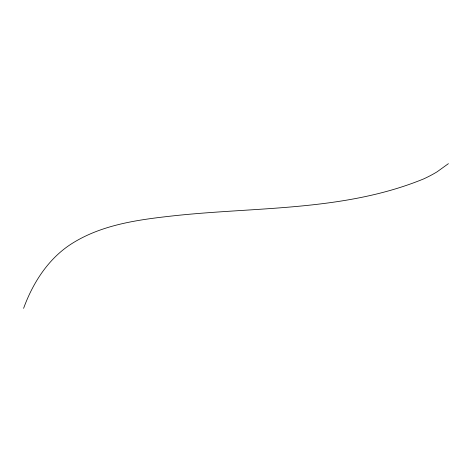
<?xml version="1.0" encoding="UTF-8"?>
<svg xmlns="http://www.w3.org/2000/svg" width="472" height="472" viewBox="0 0 472 472"><rect width="100%" height="100%" fill="white"/><g stroke="black" fill="none" stroke-linecap="round" stroke-linejoin="round"><path stroke-width="0.71" d="M23.6 308.334C32.987 282.539 48.734 258.001 72.422 243.251C102.4 224.519 138.343 219.71 172.799 215.899C256.526 206.689 344.348 211.409 423.626 178.929A117.457 46.097 -6.2 0 0 437.219 171.731L448.4 163.666"/></g></svg>
